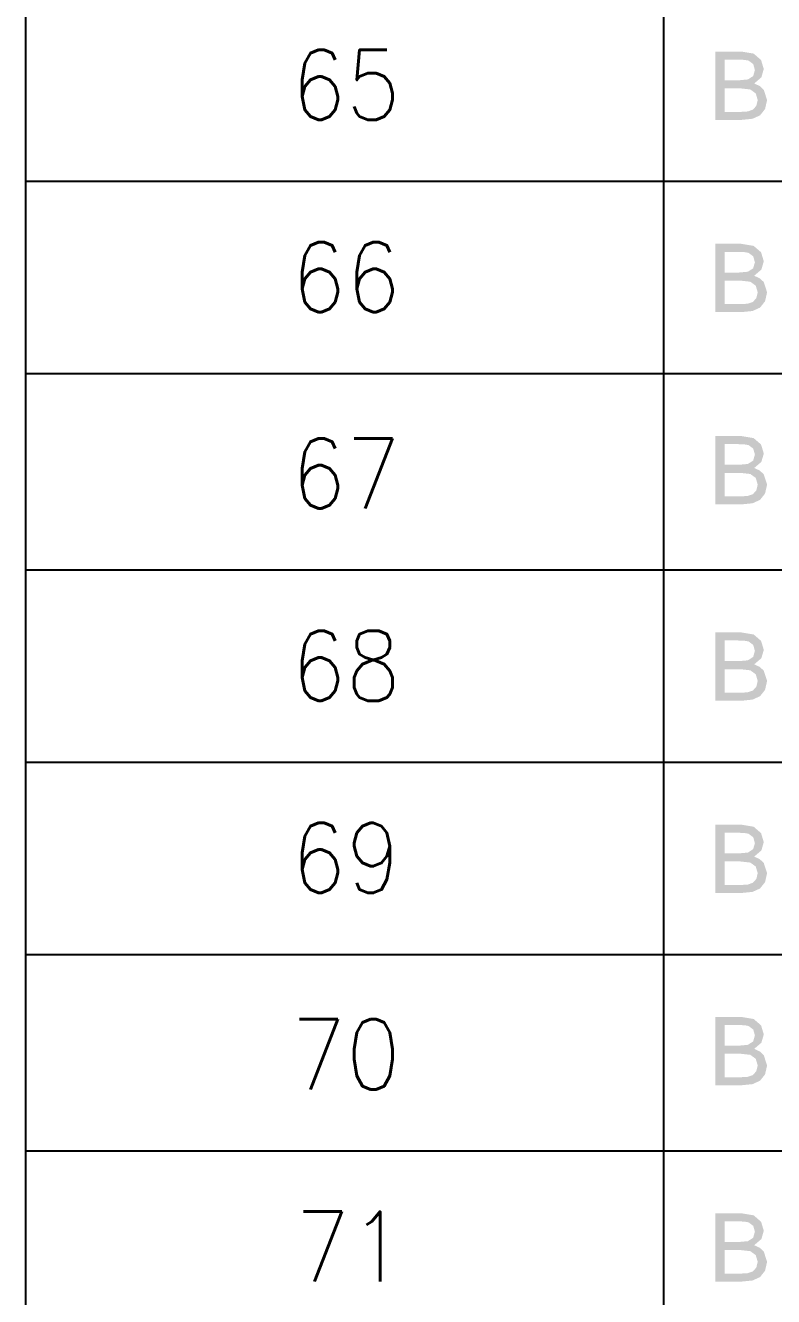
# Model space of a CAD drawing. Header units: millimetres. Extents: x 0 to 420, y 0 to 297.
# Drawn here: x 28.91 to 36.66, y 100.3 to 113.46 of the extents above; entities that cross this region are included whole.
import ezdxf

# ---------------------------------------------------------------- set-up
doc = ezdxf.new("R2010")
doc.units = ezdxf.units.MM
doc.layers.get('0').update_dxf_attribs({"linetype": 'CONTINUOUS'})
doc.styles.get("Standard").update_dxf_attribs({"font": 'STANDARD'})

msp = doc.modelspace()

# ---------------------------------------------------------------- hatches: boundary and pattern name
at = {"true_color": 0x0000fb}
h = msp.add_hatch(color=0, dxfattribs=at)
h.paths.add_polyline_path([(36.055542, 112.479666), (36.055542, 113.186875), (36.321228, 113.186875), (36.450763, 113.165378), (36.527382, 113.099232), (36.555494, 113.006077), (36.530689, 112.920087), (36.456275, 112.856146), (36.513051, 112.830101), (36.554943, 112.791654), (36.589669, 112.684718), (36.568723, 112.592114), (36.516909, 112.52652), (36.439188, 112.491242), (36.325086, 112.479666)], flags=0)
h.paths.add_polyline_path([(36.149248, 112.88977), (36.301935, 112.88977), (36.391232, 112.898039), (36.445251, 112.932765), (36.463441, 112.995053), (36.446353, 113.056789), (36.397847, 113.093169), (36.355265, 113.10061), (36.29036, 113.103091), (36.149248, 113.103091)], flags=0)
h.paths.add_polyline_path([(36.149248, 112.5629), (36.325086, 112.5629), (36.389027, 112.566758), (36.443046, 112.5855), (36.478324, 112.625187), (36.492656, 112.684718), (36.472261, 112.75362), (36.416037, 112.79441), (36.312959, 112.805986), (36.149248, 112.805986)], flags=0)
h = msp.add_hatch(color=0, dxfattribs=at)
h.paths.add_polyline_path([(36.055542, 110.49), (36.055542, 111.197209), (36.321228, 111.197209), (36.450763, 111.175711), (36.527382, 111.109566), (36.555494, 111.01641), (36.530689, 110.930421), (36.456275, 110.86648), (36.513051, 110.840435), (36.554943, 110.801987), (36.589669, 110.695052), (36.568723, 110.602447), (36.516909, 110.536853), (36.439188, 110.501575), (36.325086, 110.49)], flags=0)
h.paths.add_polyline_path([(36.149248, 110.900104), (36.301935, 110.900104), (36.391232, 110.908372), (36.445251, 110.943099), (36.463441, 111.005386), (36.446353, 111.067122), (36.397847, 111.103502), (36.355265, 111.110944), (36.29036, 111.113424), (36.149248, 111.113424)], flags=0)
h.paths.add_polyline_path([(36.149248, 110.573233), (36.325086, 110.573233), (36.389027, 110.577092), (36.443046, 110.595833), (36.478324, 110.63552), (36.492656, 110.695052), (36.472261, 110.763954), (36.416037, 110.804743), (36.312959, 110.816319), (36.149248, 110.816319)], flags=0)
h = msp.add_hatch(color=0, dxfattribs=at)
h.paths.add_polyline_path([(36.055544, 108.500333), (36.055544, 109.207542), (36.32123, 109.207542), (36.450765, 109.186045), (36.527384, 109.119899), (36.555496, 109.026743), (36.530692, 108.940754), (36.456278, 108.876813), (36.513053, 108.850768), (36.554945, 108.812321), (36.589672, 108.705385), (36.568725, 108.612781), (36.516911, 108.547186), (36.43919, 108.511908), (36.325088, 108.500333)], flags=0)
h.paths.add_polyline_path([(36.149251, 108.910437), (36.301937, 108.910437), (36.391234, 108.918705), (36.445253, 108.953432), (36.463443, 109.015719), (36.446356, 109.077455), (36.397849, 109.113836), (36.355267, 109.121277), (36.290362, 109.123757), (36.149251, 109.123757)], flags=0)
h.paths.add_polyline_path([(36.149251, 108.583566), (36.325088, 108.583566), (36.389029, 108.587425), (36.443048, 108.606166), (36.478326, 108.645854), (36.492658, 108.705385), (36.472263, 108.774287), (36.416039, 108.815077), (36.312962, 108.826652), (36.149251, 108.826652)], flags=0)
h = msp.add_hatch(color=0, dxfattribs=at)
h.paths.add_polyline_path([(36.055542, 106.468333), (36.055542, 107.175542), (36.321228, 107.175542), (36.450763, 107.154045), (36.527382, 107.087899), (36.555494, 106.994743), (36.530689, 106.908754), (36.456275, 106.844813), (36.513051, 106.818768), (36.554943, 106.780321), (36.589669, 106.673385), (36.568723, 106.580781), (36.516909, 106.515186), (36.439188, 106.479908), (36.325086, 106.468333)], flags=0)
h.paths.add_polyline_path([(36.149248, 106.878437), (36.301935, 106.878437), (36.391232, 106.886705), (36.445251, 106.921432), (36.463441, 106.983719), (36.446353, 107.045455), (36.397847, 107.081836), (36.355265, 107.089277), (36.29036, 107.091757), (36.149248, 107.091757)], flags=0)
h.paths.add_polyline_path([(36.149248, 106.551566), (36.325086, 106.551566), (36.389027, 106.555425), (36.443046, 106.574166), (36.478324, 106.613854), (36.492656, 106.673385), (36.472261, 106.742287), (36.416037, 106.783077), (36.312959, 106.794652), (36.149248, 106.794652)], flags=0)
h = msp.add_hatch(color=0, dxfattribs=at)
h.paths.add_polyline_path([(36.055542, 104.478666), (36.055542, 105.185875), (36.321228, 105.185875), (36.450763, 105.164378), (36.527382, 105.098232), (36.555494, 105.005077), (36.530689, 104.919087), (36.456275, 104.855146), (36.513051, 104.829101), (36.554943, 104.790654), (36.589669, 104.683718), (36.568723, 104.591114), (36.516909, 104.52552), (36.439188, 104.490242), (36.325086, 104.478666)], flags=0)
h.paths.add_polyline_path([(36.149248, 104.88877), (36.301935, 104.88877), (36.391232, 104.897039), (36.445251, 104.931765), (36.463441, 104.994053), (36.446353, 105.055789), (36.397847, 105.092169), (36.355265, 105.09961), (36.29036, 105.102091), (36.149248, 105.102091)], flags=0)
h.paths.add_polyline_path([(36.149248, 104.5619), (36.325086, 104.5619), (36.389027, 104.565758), (36.443046, 104.5845), (36.478324, 104.624187), (36.492656, 104.683718), (36.472261, 104.75262), (36.416037, 104.79341), (36.312959, 104.804986), (36.149248, 104.804986)], flags=0)
h = msp.add_hatch(color=0, dxfattribs=at)
h.paths.add_polyline_path([(36.055544, 102.489), (36.055544, 103.196209), (36.32123, 103.196209), (36.450765, 103.174711), (36.527384, 103.108566), (36.555496, 103.01541), (36.530692, 102.929421), (36.456278, 102.86548), (36.513053, 102.839435), (36.554945, 102.800987), (36.589672, 102.694052), (36.568725, 102.601448), (36.516911, 102.535853), (36.43919, 102.500575), (36.325088, 102.489)], flags=0)
h.paths.add_polyline_path([(36.149251, 102.899104), (36.301937, 102.899104), (36.391234, 102.907372), (36.445253, 102.942099), (36.463443, 103.004386), (36.446356, 103.066122), (36.397849, 103.102502), (36.355267, 103.109944), (36.290362, 103.112424), (36.149251, 103.112424)], flags=0)
h.paths.add_polyline_path([(36.149251, 102.572233), (36.325088, 102.572233), (36.389029, 102.576092), (36.443048, 102.594833), (36.478326, 102.63452), (36.492658, 102.694052), (36.472263, 102.762954), (36.416039, 102.803744), (36.312962, 102.815319), (36.149251, 102.815319)], flags=0)
h = msp.add_hatch(color=0, dxfattribs=at)
h.paths.add_polyline_path([(36.055542, 100.457), (36.055542, 101.164209), (36.321228, 101.164209), (36.450763, 101.142711), (36.527382, 101.076566), (36.555494, 100.98341), (36.53069, 100.897421), (36.456276, 100.83348), (36.513051, 100.807435), (36.554943, 100.768987), (36.58967, 100.662052), (36.568723, 100.569448), (36.516909, 100.503853), (36.439188, 100.468575), (36.325086, 100.457)], flags=0)
h.paths.add_polyline_path([(36.149249, 100.867104), (36.301935, 100.867104), (36.391232, 100.875372), (36.445251, 100.910099), (36.463441, 100.972386), (36.446354, 101.034122), (36.397847, 101.070502), (36.355265, 101.077944), (36.29036, 101.080424), (36.149249, 101.080424)], flags=0)
h.paths.add_polyline_path([(36.149249, 100.540233), (36.325086, 100.540233), (36.389027, 100.544092), (36.443046, 100.562833), (36.478324, 100.60252), (36.492656, 100.662052), (36.472261, 100.730954), (36.416037, 100.771744), (36.31296, 100.783319), (36.149249, 100.783319)], flags=0)

# ---------------------------------------------------------------- linework, layer by layer
at = {"color": 0, "true_color": 0x000007}
for points in [[(28.913668, 246.422332), (28.913668, 39.708667)], [(35.517668, 246.422332), (35.517668, 39.708667)], [(28.913668, 111.844666), (77.681668, 111.844666)], [(28.913668, 109.855), (77.681668, 109.855)], [(28.913668, 107.823), (77.681668, 107.823)], [(28.913668, 105.833333), (77.681668, 105.833333)], [(28.913668, 103.843666), (77.681668, 103.843666)], [(28.913668, 101.811666), (77.681668, 101.811666)]]:
    msp.add_lwpolyline(points, dxfattribs=at)

# ---------------------------------------------------------------- texts
at = {"color": 0, "true_color": 0x0000fb, "char_height": 0.724708, "attachment_point": 1}
for s, insert, width in [('65', (31.665335, 113.204371), 0.88575423), ('66', (31.665335, 111.214708), 0.88575423), ('67', (31.665335, 109.182705), 0.88575423), ('68', (31.665335, 107.193041), 0.88575423), ('69', (31.665335, 105.203378), 0.88575423), ('70', (31.665335, 103.171375), 0.88575423), ('71', (31.707668, 101.181712), 0.72470802)]:
    msp.add_mtext(s, dxfattribs=dict(at, insert=insert, width=width))

doc.saveas('drawing.dxf')
